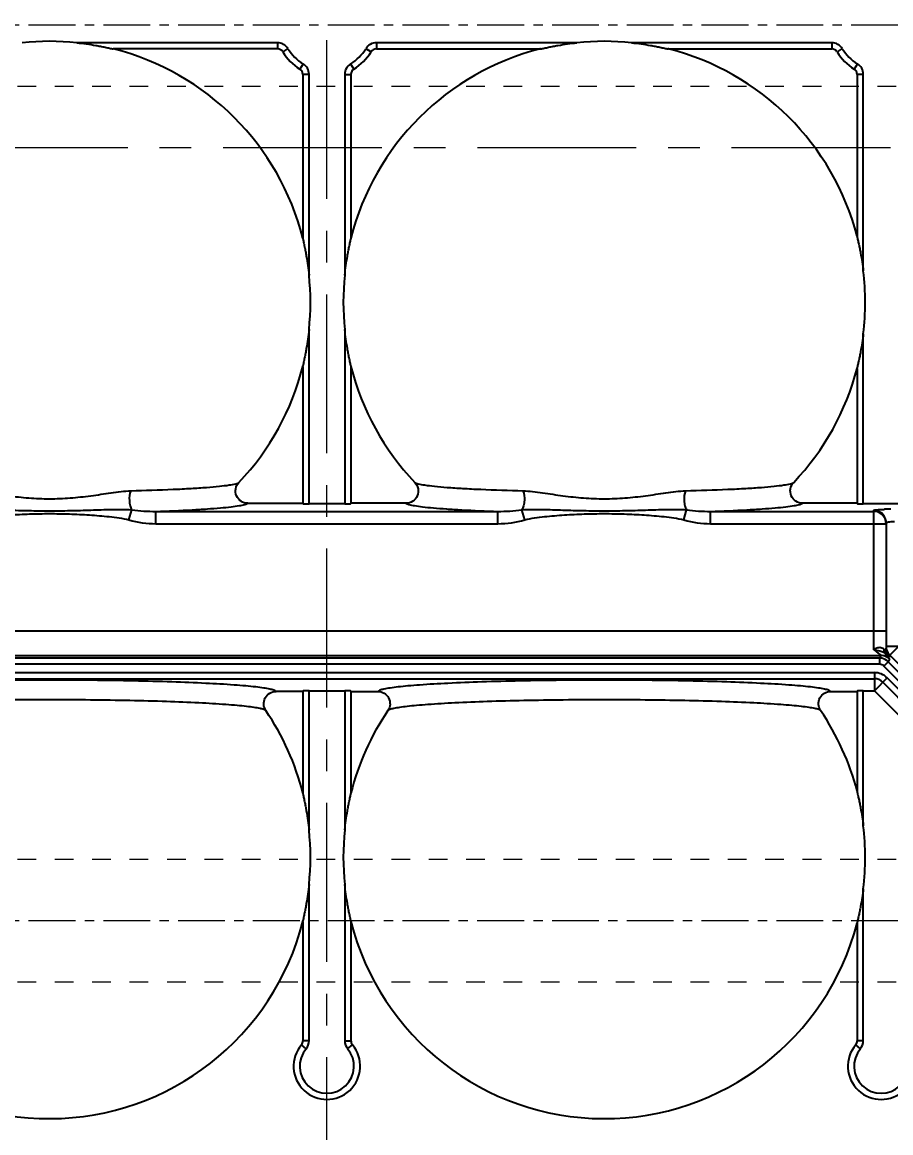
# Model space of a CAD drawing. Header units: millimetres. Extents: x -840 to 1682, y -9216 to -2117.
# Drawn here: x 468 to 538.8, y -6098.1 to -6007.6 of the extents above; entities that cross this region are included whole.
import ezdxf

# ---------------------------------------------------------------- set-up
doc = ezdxf.new("R2010")
doc.units = ezdxf.units.MM
doc.header["$LTSCALE"] = 16.335
doc.header["$PDMODE"] = 3
doc.header["$PDSIZE"] = 8
doc.linetypes.add('CENTER', pattern=[0.6, 0.375, -0.075, 0.075, -0.075])
doc.linetypes.add('HIDDEN', pattern=[0.2, 0.1, -0.1])
doc.layers.get('0').update_dxf_attribs({"linetype": 'CONTINUOUS'})
doc.layers.get('Defpoints').update_dxf_attribs({"linetype": 'CONTINUOUS'})
for name, color, linetype, lineweight in [('center', 1, 'CENTER', 9), ('cool', 153, 'HIDDEN', 9), ('dim', 82, 'CONTINUOUS', 9)]:
    doc.layers.add(name, color=color, linetype=linetype, lineweight=lineweight)
doc.layers.add('DEFAULT_2', color=8, linetype='HIDDEN')
doc.styles.get("Standard").update_dxf_attribs({"font": 'txt', "width": 0.85})
doc.dimstyles.new('mold', dxfattribs={"dimtxt": 10, "dimasz": 5, "dimexe": 0, "dimexo": 0, "dimgap": 0, "dimtad": 1, "dimzin": 1, "dimdsep": 46, "dimtxsty": 'Standard', "dimcen": 0, "dimclrd": 4, "dimclre": 4, "dimclrt": 6, "dimazin": 0, "dimtfac": 1, "dimtofl": 0, "dimtmove": 0, "dimatfit": 3, "dimfxl": 0, "dimarcsym": 0})

# ---------------------------------------------------------------- blocks, each defined once
blk = doc.blocks.new('7')
at = {"layer": 'cool', "ltscale": 0.932966}
for p, q in [((-1665.252, -2312.724), (-1303.907, -2312.724)), ((-1665.252, -2322.724), (-1303.907, -2322.724))]:
    blk.add_line(p, q, dxfattribs=at)
at = {"layer": 'cool', "color": 1, "linetype": 'CENTER', "ltscale": 0.621977}
blk.add_line((-1679.58, -2317.724), (-1289.58, -2317.724), dxfattribs=at)
blk = doc.blocks.new('*D659')
at = {"layer": 'Defpoints', "color": 0}
for p in [(683.042, -6007.78), (694.36, -6007.78), (492.865, -6017.78)]:
    blk.add_point(p, dxfattribs=at)
at = {"layer": 'dim', "color": 4, "lineweight": -2}
blk.add_line((683.042, -6007.78), (710.51, -6007.78), dxfattribs=at)
at = {"layer": 'dim', "color": 6, "insert": (702.435, -6004.78), "char_height": 6, "attachment_point": 5}
blk.add_mtext('10.00', dxfattribs=at)
blk = doc.blocks.new('*D660')
at = {"layer": 'Defpoints', "color": 0}
for p in [(492.865, -6017.78), (685.077, -6017.78), (694.36, -6017.78)]:
    blk.add_point(p, dxfattribs=at)
at = {"layer": 'dim', "color": 4, "lineweight": -2}
blk.add_line((685.077, -6017.78), (707.11, -6017.78), dxfattribs=at)
at = {"layer": 'dim', "color": 6, "insert": (700.735, -6014.78), "char_height": 6, "attachment_point": 5}
blk.add_mtext('0.00', dxfattribs=at)
blk = doc.blocks.new('*D661')
at = {"layer": 'Defpoints', "color": 0}
for p in [(679.149, -5952.78), (694.36, -5952.78), (492.865, -6017.78)]:
    blk.add_point(p, dxfattribs=at)
at = {"layer": 'dim', "color": 4, "lineweight": -2}
blk.add_line((679.149, -5952.78), (713.06, -5952.78), dxfattribs=at)
at = {"layer": 'dim', "color": 6, "insert": (703.71, -5949.78), "char_height": 6, "attachment_point": 5}
blk.add_mtext('65.00', dxfattribs=at)
blk = doc.blocks.new('*D662')
at = {"layer": 'Defpoints', "color": 0}
for p in [(651.665, -5872.78), (694.36, -5872.78), (492.865, -6017.78)]:
    blk.add_point(p, dxfattribs=at)
at = {"layer": 'dim', "color": 4, "lineweight": -2}
blk.add_line((651.665, -5872.78), (716.46, -5872.78), dxfattribs=at)
at = {"layer": 'dim', "color": 6, "insert": (705.41, -5869.78), "char_height": 6, "attachment_point": 5}
blk.add_mtext('145.00', dxfattribs=at)
blk = doc.blocks.new('*D663')
at = {"layer": 'Defpoints', "color": 0}
for p in [(492.865, -6017.78), (683.042, -6080.78), (694.36, -6080.78)]:
    blk.add_point(p, dxfattribs=at)
at = {"layer": 'dim', "color": 4, "lineweight": -2}
blk.add_line((683.042, -6080.78), (713.06, -6080.78), dxfattribs=at)
at = {"layer": 'dim', "color": 6, "insert": (703.71, -6077.78), "char_height": 6, "attachment_point": 5}
blk.add_mtext('63.00', dxfattribs=at)
blk = doc.blocks.new('*D664')
at = {"layer": 'Defpoints', "color": 0}
for p in [(492.865, -6017.78), (683.042, -6132.78), (694.36, -6132.78)]:
    blk.add_point(p, dxfattribs=at)
at = {"layer": 'dim', "color": 4, "lineweight": -2}
blk.add_line((683.042, -6132.78), (714.76, -6132.78), dxfattribs=at)
at = {"layer": 'dim', "color": 6, "insert": (704.56, -6129.78), "char_height": 6, "attachment_point": 5}
blk.add_mtext('115.00', dxfattribs=at)
blk = doc.blocks.new('*D665')
at = {"layer": 'Defpoints', "color": 0}
for p in [(492.865, -6017.78), (651.665, -6162.78), (694.36, -6162.78)]:
    blk.add_point(p, dxfattribs=at)
at = {"layer": 'dim', "color": 4, "lineweight": -2}
blk.add_line((651.665, -6162.78), (716.46, -6162.78), dxfattribs=at)
at = {"layer": 'dim', "color": 6, "insert": (705.41, -6159.78), "char_height": 6, "attachment_point": 5}
blk.add_mtext('145.00', dxfattribs=at)
blk = doc.blocks.new('*D666')
at = {"layer": 'Defpoints', "color": 0}
for p in [(492.865, -6017.78), (492.865, -6177.072), (492.865, -6191.969)]:
    blk.add_point(p, dxfattribs=at)
at = {"layer": 'dim', "color": 4, "lineweight": -2}
blk.add_line((492.865, -6177.072), (492.865, -6204.719), dxfattribs=at)
at = {"layer": 'dim', "color": 6, "insert": (489.865, -6198.344), "char_height": 6, "attachment_point": 5, "rotation": 90}
blk.add_mtext('0.00', dxfattribs=at)
blk = doc.blocks.new('*D667')
at = {"layer": 'Defpoints', "color": 0}
for p in [(492.865, -6017.78), (642.865, -6164.152), (642.865, -6191.969)]:
    blk.add_point(p, dxfattribs=at)
at = {"layer": 'dim', "color": 4, "lineweight": -2}
blk.add_line((642.865, -6164.152), (642.865, -6213.219), dxfattribs=at)
at = {"layer": 'dim', "color": 6, "insert": (639.865, -6202.594), "char_height": 6, "attachment_point": 5, "rotation": 90}
blk.add_mtext('150.00', dxfattribs=at)
blk = doc.blocks.new('*D668')
at = {"layer": 'Defpoints', "color": 0}
for p in [(492.865, -5843.189), (492.865, -5856.755), (492.865, -6017.78)]:
    blk.add_point(p, dxfattribs=at)
at = {"layer": 'dim', "color": 4, "lineweight": -2}
blk.add_line((492.865, -5856.755), (492.865, -5830.439), dxfattribs=at)
at = {"layer": 'dim', "color": 6, "insert": (489.865, -5836.814), "char_height": 6, "attachment_point": 5, "rotation": 90}
blk.add_mtext('0.00', dxfattribs=at)
blk = doc.blocks.new('*D669')
at = {"layer": 'Defpoints', "color": 0}
for p in [(642.865, -5843.189), (642.865, -5868.791), (492.865, -6017.78)]:
    blk.add_point(p, dxfattribs=at)
at = {"layer": 'dim', "color": 4, "lineweight": -2}
blk.add_line((642.865, -5868.791), (642.865, -5821.939), dxfattribs=at)
at = {"layer": 'dim', "color": 6, "insert": (639.865, -5832.564), "char_height": 6, "attachment_point": 5, "rotation": 90}
blk.add_mtext('150.00', dxfattribs=at)
blk = doc.blocks.new('*D670')
at = {"layer": 'Defpoints', "color": 0}
for p in [(291.369, -6007.78), (302.687, -6007.78), (492.865, -6017.78)]:
    blk.add_point(p, dxfattribs=at)
at = {"layer": 'dim', "color": 4, "lineweight": -2}
blk.add_line((302.687, -6007.78), (275.219, -6007.78), dxfattribs=at)
at = {"layer": 'dim', "color": 6, "insert": (283.294, -6004.78), "char_height": 6, "attachment_point": 5}
blk.add_mtext('10.00', dxfattribs=at)
blk = doc.blocks.new('*D673')
at = {"layer": 'Defpoints', "color": 0}
for p in [(291.369, -6017.78), (300.652, -6017.78), (492.865, -6017.78)]:
    blk.add_point(p, dxfattribs=at)
at = {"layer": 'dim', "color": 4, "lineweight": -2}
blk.add_line((300.652, -6017.78), (278.619, -6017.78), dxfattribs=at)
at = {"layer": 'dim', "color": 6, "insert": (284.994, -6014.78), "char_height": 6, "attachment_point": 5}
blk.add_mtext('0.00', dxfattribs=at)
blk = doc.blocks.new('*D674')
at = {"layer": 'Defpoints', "color": 0}
for p in [(291.369, -5952.78), (306.58, -5952.78), (492.865, -6017.78)]:
    blk.add_point(p, dxfattribs=at)
at = {"layer": 'dim', "color": 4, "lineweight": -2}
blk.add_line((306.58, -5952.78), (272.669, -5952.78), dxfattribs=at)
at = {"layer": 'dim', "color": 6, "insert": (282.019, -5949.78), "char_height": 6, "attachment_point": 5}
blk.add_mtext('65.00', dxfattribs=at)
blk = doc.blocks.new('*D675')
at = {"layer": 'Defpoints', "color": 0}
for p in [(291.369, -5872.78), (334.065, -5872.78), (492.865, -6017.78)]:
    blk.add_point(p, dxfattribs=at)
at = {"layer": 'dim', "color": 4, "lineweight": -2}
blk.add_line((334.065, -5872.78), (269.269, -5872.78), dxfattribs=at)
at = {"layer": 'dim', "color": 6, "insert": (280.319, -5869.78), "char_height": 6, "attachment_point": 5}
blk.add_mtext('145.00', dxfattribs=at)
blk = doc.blocks.new('*D676')
at = {"layer": 'Defpoints', "color": 0}
for p in [(492.865, -6017.78), (291.369, -6080.78), (302.687, -6080.78)]:
    blk.add_point(p, dxfattribs=at)
at = {"layer": 'dim', "color": 4, "lineweight": -2}
blk.add_line((302.687, -6080.78), (272.669, -6080.78), dxfattribs=at)
at = {"layer": 'dim', "color": 6, "insert": (282.019, -6077.78), "char_height": 6, "attachment_point": 5}
blk.add_mtext('63.00', dxfattribs=at)
blk = doc.blocks.new('*D677')
at = {"layer": 'Defpoints', "color": 0}
for p in [(492.865, -6017.78), (291.369, -6132.78), (302.687, -6132.78)]:
    blk.add_point(p, dxfattribs=at)
at = {"layer": 'dim', "color": 4, "lineweight": -2}
blk.add_line((302.687, -6132.78), (270.969, -6132.78), dxfattribs=at)
at = {"layer": 'dim', "color": 6, "insert": (281.169, -6129.78), "char_height": 6, "attachment_point": 5}
blk.add_mtext('115.00', dxfattribs=at)
blk = doc.blocks.new('*D678')
at = {"layer": 'Defpoints', "color": 0}
for p in [(492.865, -6017.78), (291.369, -6162.78), (334.065, -6162.78)]:
    blk.add_point(p, dxfattribs=at)
at = {"layer": 'dim', "color": 4, "lineweight": -2}
blk.add_line((334.065, -6162.78), (269.269, -6162.78), dxfattribs=at)
at = {"layer": 'dim', "color": 6, "insert": (280.319, -6159.78), "char_height": 6, "attachment_point": 5}
blk.add_mtext('145.00', dxfattribs=at)
blk = doc.blocks.new('*D671')
at = {"layer": 'Defpoints', "color": 0}
for p in [(492.865, -6017.78), (342.865, -6164.152), (342.865, -6191.969)]:
    blk.add_point(p, dxfattribs=at)
at = {"layer": 'dim', "color": 4, "lineweight": -2}
blk.add_line((342.865, -6164.152), (342.865, -6213.219), dxfattribs=at)
at = {"layer": 'dim', "color": 6, "insert": (339.865, -6202.594), "char_height": 6, "attachment_point": 5, "rotation": 90}
blk.add_mtext('150.00', dxfattribs=at)
blk = doc.blocks.new('*D672')
at = {"layer": 'Defpoints', "color": 0}
for p in [(342.865, -5843.189), (342.865, -5868.791), (492.865, -6017.78)]:
    blk.add_point(p, dxfattribs=at)
at = {"layer": 'dim', "color": 4, "lineweight": -2}
blk.add_line((342.865, -5868.791), (342.865, -5821.939), dxfattribs=at)
at = {"layer": 'dim', "color": 6, "insert": (339.865, -5832.564), "char_height": 6, "attachment_point": 5, "rotation": 90}
blk.add_mtext('150.00', dxfattribs=at)

msp = doc.modelspace()

# ---------------------------------------------------------------- linework, layer by layer
at = {"color": 7, "linetype": 'Continuous'}
for p, q in [((488.834, -6009.237), (472.476, -6009.237)), ((488.834, -6009.739), (475.484, -6009.739)), ((488.834, -6009.237), (488.834, -6009.739)), ((489.691, -6009.718), (489.262, -6009.98)), ((496.038, -6009.718), (496.467, -6009.98)), ((496.896, -6009.237), (496.896, -6009.739)), ((513.253, -6009.237), (496.896, -6009.237)), ((496.896, -6009.739), (510.246, -6009.739)), ((534.02, -6009.237), (517.701, -6009.237)), ((520.709, -6009.739), (534.02, -6009.739)), ((534.02, -6009.237), (534.02, -6009.739)), ((534.878, -6009.718), (534.449, -6009.98)), ((490.926, -6010.953), (490.664, -6011.382)), ((494.803, -6010.953), (495.065, -6011.382)), ((536.113, -6010.953), (535.851, -6011.382)), ((490.905, -6011.811), (490.905, -6025.161)), ((491.407, -6011.811), (490.905, -6011.811)), ((491.407, -6028.168), (491.407, -6011.811)), ((494.322, -6011.811), (494.322, -6028.168)), ((494.322, -6011.811), (494.824, -6011.811)), ((494.824, -6011.811), (494.824, -6025.161)), ((536.092, -6011.811), (536.092, -6025.012)), ((536.594, -6011.811), (536.092, -6011.811)), ((536.594, -6027.83), (536.594, -6011.811)), ((491.407, -6046.819), (491.407, -6032.616)), ((494.322, -6032.616), (494.322, -6046.819)), ((536.594, -6046.819), (536.594, -6032.954)), ((490.905, -6035.624), (490.905, -6046.766)), ((494.824, -6035.624), (494.824, -6046.766)), ((536.092, -6035.773), (536.092, -6046.766)), ((486.422, -6046.766), (490.905, -6046.766)), ((494.322, -6046.819), (491.407, -6046.819)), ((499.307, -6046.766), (494.824, -6046.766)), ((536.092, -6046.766), (531.647, -6046.766)), ((539.509, -6046.819), (536.594, -6046.819)), ((476.731, -6048.12), (476.961, -6047.297)), ((478.922, -6048.431), (478.922, -6047.427)), ((478.922, -6047.427), (506.807, -6047.427)), ((506.807, -6048.431), (506.807, -6047.427)), ((508.998, -6048.12), (508.768, -6047.297)), ((521.957, -6048.12), (522.186, -6047.297)), ((524.147, -6047.427), (537.449, -6047.427)), ((524.147, -6048.431), (524.147, -6047.427)), ((537.449, -6058.707), (537.449, -6047.348)), ((478.922, -6048.431), (506.807, -6048.431)), ((524.147, -6048.431), (538.454, -6048.431)), ((538.454, -6048.352), (538.454, -6058.451)), ((447.275, -6057.162), (538.454, -6057.162)), ((539.459, -6058.451), (538.454, -6058.451)), ((538.484, -6058.835), (538.454, -6058.59)), ((539.459, -6058.451), (538.749, -6059.161)), ((447.719, -6059.169), (538.01, -6059.169)), ((537.92, -6059.386), (447.809, -6059.386)), ((538.01, -6059.169), (537.92, -6059.386)), ((537.92, -6059.386), (537.92, -6059.888)), ((538.63, -6059.68), (538.275, -6060.035)), ((538.72, -6059.463), (538.63, -6059.68)), ((541.258, -6062.308), (538.63, -6059.68)), ((538.749, -6059.161), (541.445, -6061.857)), ((537.92, -6059.888), (447.809, -6059.888)), ((448.234, -6060.568), (537.495, -6060.568)), ((537.495, -6060.568), (537.495, -6062.045)), ((540.903, -6062.663), (538.275, -6060.035)), ((448.234, -6061.07), (537.495, -6061.07)), ((538.543, -6061.002), (537.498, -6062.047)), ((540.615, -6063.783), (538.188, -6061.357)), ((540.969, -6063.428), (538.543, -6061.002)), ((490.905, -6062.098), (488.72, -6062.098)), ((490.905, -6062.098), (490.905, -6070.386)), ((491.407, -6062.045), (494.322, -6062.045)), ((491.407, -6073.393), (491.407, -6062.045)), ((494.322, -6062.045), (494.322, -6073.393)), ((494.824, -6062.098), (497.009, -6062.098)), ((494.824, -6062.098), (494.824, -6070.386)), ((533.945, -6062.098), (536.092, -6062.098)), ((536.092, -6062.098), (536.092, -6070.237)), ((536.594, -6062.045), (537.497, -6062.045)), ((536.594, -6073.055), (536.594, -6062.045)), ((537.497, -6062.045), (539.509, -6064.057)), ((491.407, -6090.577), (491.407, -6077.841)), ((494.322, -6077.841), (494.322, -6090.577)), ((536.594, -6090.577), (536.594, -6078.179)), ((490.905, -6080.849), (490.905, -6090.577)), ((494.824, -6080.849), (494.824, -6090.577)), ((536.092, -6080.998), (536.092, -6090.577)), ((491.172, -6091.223), (490.787, -6090.9)), ((491.407, -6090.577), (490.905, -6090.577)), ((494.322, -6090.577), (494.824, -6090.577)), ((494.557, -6091.223), (494.942, -6090.9)), ((536.358, -6091.223), (535.974, -6090.9)), ((536.594, -6090.577), (536.092, -6090.577))]:
    msp.add_line(p, q, dxfattribs=at)
for centre, radius, start, end in [((470.252, -6030.392), 21.272, 83.99842, 96.00158), ((470.252, -6030.392), 21.305, 14.21461, 75.78539), ((488.834, -6010.242), 1.005, 31.41792, 90), ((488.834, -6010.242), 0.502, 31.41792, 90), ((492.865, -6007.78), 4.221, 211.41792, 238.58208), ((492.865, -6007.78), 3.719, 211.41792, 238.58208), ((492.865, -6007.78), 3.719, 301.41792, 328.58208), ((515.477, -6030.392), 21.305, 104.21461, 165.78539), ((492.865, -6007.78), 4.221, 301.41792, 328.58208), ((496.896, -6010.242), 1.005, 90, 148.58208), ((496.896, -6010.242), 0.502, 90, 148.58208), ((515.477, -6030.392), 21.272, 83.99842, 96.00158), ((515.477, -6030.392), 21.305, 14.62813, 75.78539), ((534.02, -6010.242), 1.005, 31.41792, 90), ((534.02, -6010.242), 0.502, 31.41792, 90), ((538.051, -6007.78), 4.221, 211.41792, 238.58208), ((538.051, -6007.78), 3.719, 211.41792, 238.58208), ((490.402, -6011.811), 0.502, 0, 58.58208), ((490.402, -6011.811), 1.005, 0, 58.58208), ((495.327, -6011.811), 1.005, 121.41792, 180), ((495.327, -6011.811), 0.502, 121.41792, 180), ((535.589, -6011.811), 0.502, 0, 58.58208), ((535.589, -6011.811), 1.005, 0, 58.58208), ((515.477, -6030.392), 21.272, 353.08161, 6.91839), ((470.252, -6030.392), 21.272, 353.99842, 6.00158), ((515.477, -6030.392), 21.272, 173.99842, 186.00158), ((470.252, -6030.392), 21.305, 316.46147, 345.78539), ((515.477, -6030.392), 21.305, 194.21461, 223.53853), ((515.477, -6030.392), 21.305, 316.46147, 345.37187), ((537.448, -6048.435), 1.008, 67.51085, 89.9506), ((539.265, -6073.807), 26.562, 90.92929, 92.02035), ((537.457, -6048.428), 0.996, 17.25655, 23.22987), ((537.426, -6048.359), 1.028, 12.93938, 18.89262), ((537.919, -6060.394), 1.008, 79.27137, 89.95212), ((538.008, -6060.18), 1.012, 75.01635, 89.89436), ((544.501, -6052.367), 9.04, 227.44595, 228.01292), ((539.46, -6058.447), 1.008, 210.16345, 225.11908), ((537.495, -6062.05), 1.482, 45, 89.99998), ((537.495, -6062.05), 0.98, 45, 90), ((470.252, -6075.617), 21.305, 14.21461, 34.11663), ((515.477, -6075.617), 21.305, 145.88337, 165.78539), ((515.477, -6075.617), 21.305, 14.62813, 34.11663), ((515.477, -6075.617), 21.272, 353.08161, 6.91839), ((470.252, -6075.617), 21.272, 353.99842, 6.00158), ((515.477, -6075.617), 21.272, 173.99842, 186.00158), ((470.252, -6075.617), 21.305, 194.62813, 345.78539), ((515.477, -6075.617), 21.305, 194.21461, 345.37187), ((492.865, -6092.646), 2.713, 139.96263, 40.03737), ((492.865, -6092.646), 2.211, 139.96263, 40.03737), ((490.402, -6090.577), 0.502, 319.96263, 0), ((490.402, -6090.577), 1.005, 319.96263, 0), ((495.327, -6090.577), 1.005, 180, 220.03737), ((495.327, -6090.577), 0.502, 180, 220.03737), ((538.051, -6092.646), 2.713, 139.96263, 40.03737), ((538.051, -6092.646), 2.211, 139.96263, 40.03737), ((535.589, -6090.577), 0.502, 319.96263, 0), ((535.589, -6090.577), 1.005, 319.96263, 0)]:
    msp.add_arc(centre, radius, start, end, dxfattribs=at)
for centre, start_param, end_param in [((491.407, -6046.792), -3.141593, -1.570796), ((494.322, -6046.792), -1.570796, 0), ((536.594, -6046.792), 3.141593, 4.712389), ((491.407, -6062.072), 1.570796, 3.141593), ((494.322, -6062.072), 0, 1.570796), ((536.594, -6062.072), 1.570796, 3.141593)]:
    msp.add_ellipse(centre, major_axis=(0.502, 0), ratio=0.052408, start_param=start_param, end_param=end_param, dxfattribs=at)
for points, knots in [([(472.476, -6009.237), (472.736, -6009.264), (473.253, -6009.328), (473.896, -6009.43), (474.406, -6009.524), (474.722, -6009.587), (474.97, -6009.639), (475.15, -6009.678), (475.291, -6009.71), (475.387, -6009.728), (475.425, -6009.739), (475.44, -6009.739)], [0, 0, 0, 0, 0.26017, 0.519985, 0.649355, 0.777626, 0.840821, 0.902568, 0.960587, 0.98538, 1, 1, 1, 1]), ([(510.289, -6009.739), (510.304, -6009.739), (510.342, -6009.728), (510.438, -6009.71), (510.579, -6009.678), (510.759, -6009.639), (511.007, -6009.587), (511.323, -6009.524), (511.833, -6009.43), (512.476, -6009.328), (512.994, -6009.264), (513.253, -6009.237)], [0, 0, 0, 0, 0.014617, 0.039407, 0.097416, 0.159163, 0.222358, 0.350631, 0.480004, 0.739825, 1, 1, 1, 1]), ([(517.701, -6009.237), (517.961, -6009.264), (518.478, -6009.328), (519.121, -6009.43), (519.631, -6009.524), (519.947, -6009.587), (520.195, -6009.639), (520.375, -6009.678), (520.516, -6009.71), (520.612, -6009.728), (520.65, -6009.739), (520.665, -6009.739)], [0, 0, 0, 0, 0.26017, 0.519985, 0.649355, 0.777626, 0.840821, 0.902568, 0.960587, 0.98538, 1, 1, 1, 1]), ([(490.905, -6025.204), (490.905, -6025.219), (490.916, -6025.257), (490.934, -6025.353), (490.967, -6025.494), (491.005, -6025.674), (491.057, -6025.922), (491.12, -6026.238), (491.214, -6026.748), (491.316, -6027.391), (491.38, -6027.909), (491.407, -6028.168)], [0, 0, 0, 0, 0.014609, 0.039395, 0.097401, 0.159148, 0.222344, 0.35062, 0.479995, 0.73982, 1, 1, 1, 1]), ([(494.322, -6028.168), (494.349, -6027.909), (494.413, -6027.391), (494.515, -6026.748), (494.609, -6026.238), (494.672, -6025.922), (494.724, -6025.674), (494.763, -6025.495), (494.795, -6025.353), (494.813, -6025.257), (494.824, -6025.219), (494.824, -6025.204)], [0, 0, 0, 0, 0.260168, 0.519981, 0.64935, 0.777621, 0.840816, 0.902562, 0.960581, 0.985376, 1, 1, 1, 1]), ([(536.092, -6025.054), (536.092, -6025.09), (536.121, -6025.177), (536.148, -6025.321), (536.188, -6025.488), (536.238, -6025.721), (536.3, -6026.017), (536.394, -6026.496), (536.497, -6027.1), (536.564, -6027.586), (536.594, -6027.83)], [0, 0, 0, 0, 0.038112, 0.095523, 0.157051, 0.2202, 0.348619, 0.478296, 0.738926, 1, 1, 1, 1]), ([(491.407, -6032.616), (491.38, -6032.876), (491.316, -6033.393), (491.214, -6034.036), (491.12, -6034.547), (491.057, -6034.862), (491.005, -6035.11), (490.967, -6035.29), (490.934, -6035.431), (490.916, -6035.527), (490.905, -6035.565), (490.905, -6035.58)], [0, 0, 0, 0, 0.26017, 0.519985, 0.649355, 0.777626, 0.840822, 0.902568, 0.960587, 0.985381, 1, 1, 1, 1]), ([(494.824, -6035.58), (494.824, -6035.565), (494.813, -6035.527), (494.795, -6035.431), (494.763, -6035.29), (494.724, -6035.111), (494.672, -6034.862), (494.609, -6034.547), (494.515, -6034.036), (494.413, -6033.393), (494.349, -6032.876), (494.322, -6032.616)], [0, 0, 0, 0, 0.014609, 0.039395, 0.097401, 0.159148, 0.222344, 0.35062, 0.479995, 0.73982, 1, 1, 1, 1]), ([(536.594, -6032.954), (536.564, -6033.198), (536.497, -6033.685), (536.394, -6034.289), (536.3, -6034.768), (536.238, -6035.063), (536.188, -6035.296), (536.148, -6035.463), (536.121, -6035.607), (536.092, -6035.694), (536.092, -6035.73)], [0, 0, 0, 0, 0.261084, 0.521723, 0.651404, 0.779828, 0.842977, 0.904507, 0.96192, 1, 1, 1, 1]), ([(476.878, -6045.749), (478.028, -6045.721), (479.669, -6045.668), (481.73, -6045.564), (482.989, -6045.481), (484.023, -6045.392), (484.813, -6045.297), (485.314, -6045.212), (485.579, -6045.132), (485.668, -6045.092), (485.696, -6045.068)], [0, 0, 0, 0, 0.389171, 0.555266, 0.698373, 0.816019, 0.90622, 0.967598, 0.987332, 1, 1, 1, 1]), ([(486.422, -6046.766), (486.23, -6046.766), (485.835, -6046.649), (485.445, -6046.18), (485.376, -6045.573), (485.564, -6045.208), (485.696, -6045.068)], [0, 0, 0, 0, 0.250029, 0.499955, 0.749932, 1, 1, 1, 1]), ([(500.033, -6045.068), (500.165, -6045.208), (500.353, -6045.573), (500.284, -6046.18), (499.894, -6046.649), (499.5, -6046.766), (499.307, -6046.766)], [0, 0, 0, 0, 0.250068, 0.500045, 0.749971, 1, 1, 1, 1]), ([(500.033, -6045.068), (500.062, -6045.092), (500.15, -6045.132), (500.415, -6045.212), (500.917, -6045.297), (501.706, -6045.392), (502.74, -6045.481), (503.999, -6045.564), (506.06, -6045.668), (507.701, -6045.721), (508.851, -6045.749)], [0, 0, 0, 0, 0.012668, 0.032402, 0.09378, 0.18398, 0.301627, 0.444734, 0.610829, 1, 1, 1, 1]), ([(522.103, -6045.749), (523.253, -6045.721), (524.894, -6045.668), (526.955, -6045.564), (528.214, -6045.481), (529.248, -6045.392), (530.038, -6045.297), (530.539, -6045.212), (530.804, -6045.132), (530.893, -6045.092), (530.921, -6045.068)], [0, 0, 0, 0, 0.389172, 0.555266, 0.698374, 0.81602, 0.90622, 0.967598, 0.987332, 1, 1, 1, 1]), ([(531.647, -6046.766), (531.455, -6046.766), (531.06, -6046.649), (530.67, -6046.18), (530.601, -6045.573), (530.789, -6045.208), (530.921, -6045.068)], [0, 0, 0, 0, 0.250023, 0.499971, 0.74994, 1, 1, 1, 1]), ([(463.626, -6045.749), (463.89, -6045.756), (464.425, -6045.808), (465.51, -6045.957), (466.888, -6046.167), (468.562, -6046.355), (470.252, -6046.426), (471.942, -6046.355), (473.616, -6046.167), (474.994, -6045.957), (476.079, -6045.808), (476.615, -6045.756), (476.878, -6045.749)], [0, 0, 0, 0, 0.059395, 0.120976, 0.246548, 0.373172, 0.5, 0.626828, 0.753452, 0.879025, 0.940606, 1, 1, 1, 1]), ([(476.878, -6045.749), (476.773, -6045.998), (476.735, -6046.427), (476.808, -6046.95), (476.899, -6047.198), (476.961, -6047.297)], [0, 0, 0, 0, 0.510633, 0.778624, 1, 1, 1, 1]), ([(508.851, -6045.749), (508.956, -6045.998), (508.994, -6046.427), (508.921, -6046.95), (508.831, -6047.198), (508.768, -6047.297)], [0, 0, 0, 0, 0.510633, 0.778624, 1, 1, 1, 1]), ([(508.851, -6045.749), (509.115, -6045.756), (509.65, -6045.808), (510.735, -6045.957), (512.113, -6046.167), (513.787, -6046.355), (515.477, -6046.426), (517.167, -6046.355), (518.841, -6046.167), (520.219, -6045.957), (521.304, -6045.808), (521.84, -6045.756), (522.103, -6045.749)], [0, 0, 0, 0, 0.059394, 0.120975, 0.246547, 0.373171, 0.499999, 0.626827, 0.753451, 0.879025, 0.940605, 1, 1, 1, 1]), ([(522.103, -6045.749), (521.998, -6045.998), (521.96, -6046.427), (522.033, -6046.95), (522.124, -6047.198), (522.186, -6047.297)], [0, 0, 0, 0, 0.510633, 0.778624, 1, 1, 1, 1]), ([(478.922, -6047.427), (479.907, -6047.395), (481.306, -6047.338), (483.061, -6047.233), (484.124, -6047.153), (484.993, -6047.067), (485.664, -6046.98), (486.115, -6046.887), (486.356, -6046.819), (486.422, -6046.766)], [0, 0, 0, 0, 0.391462, 0.556662, 0.698416, 0.814828, 0.9044, 0.966133, 1, 1, 1, 1]), ([(499.307, -6046.766), (499.374, -6046.819), (499.614, -6046.887), (500.065, -6046.98), (500.736, -6047.067), (501.606, -6047.153), (502.668, -6047.233), (504.423, -6047.338), (505.822, -6047.395), (506.807, -6047.427)], [0, 0, 0, 0, 0.033867, 0.0956, 0.185171, 0.301583, 0.443336, 0.608536, 1, 1, 1, 1]), ([(524.147, -6047.427), (525.132, -6047.395), (526.531, -6047.338), (528.286, -6047.233), (529.349, -6047.153), (530.218, -6047.067), (530.889, -6046.98), (531.34, -6046.887), (531.581, -6046.819), (531.647, -6046.766)], [0, 0, 0, 0, 0.391462, 0.556662, 0.698416, 0.814828, 0.9044, 0.966133, 1, 1, 1, 1]), ([(463.543, -6047.297), (463.817, -6047.273), (464.371, -6047.261), (465.484, -6047.273), (466.884, -6047.323), (468.567, -6047.372), (470.252, -6047.391), (471.937, -6047.372), (473.62, -6047.323), (475.02, -6047.273), (476.133, -6047.261), (476.687, -6047.273), (476.961, -6047.297)], [0, 0, 0, 0, 0.061404, 0.1237, 0.248946, 0.374449, 0.5, 0.625551, 0.751053, 0.876299, 0.938595, 1, 1, 1, 1]), ([(463.773, -6048.12), (464.034, -6048.047), (464.571, -6047.958), (465.646, -6047.822), (466.999, -6047.712), (468.624, -6047.631), (470.252, -6047.604), (471.88, -6047.631), (473.505, -6047.712), (474.858, -6047.822), (475.934, -6047.958), (476.47, -6048.047), (476.731, -6048.12)], [0, 0, 0, 0, 0.062476, 0.124979, 0.249983, 0.374991, 0.5, 0.625008, 0.750017, 0.875021, 0.937524, 1, 1, 1, 1]), ([(508.768, -6047.297), (509.042, -6047.273), (509.596, -6047.261), (510.709, -6047.273), (512.109, -6047.323), (513.792, -6047.372), (515.477, -6047.391), (517.162, -6047.372), (518.845, -6047.323), (520.245, -6047.273), (521.358, -6047.261), (521.912, -6047.273), (522.186, -6047.297)], [0, 0, 0, 0, 0.061405, 0.1237, 0.248946, 0.374449, 0.5, 0.625551, 0.751053, 0.876299, 0.938595, 1, 1, 1, 1]), ([(508.998, -6048.12), (509.259, -6048.047), (509.796, -6047.958), (510.871, -6047.822), (512.224, -6047.712), (513.849, -6047.631), (515.477, -6047.604), (517.105, -6047.631), (518.73, -6047.712), (520.083, -6047.822), (521.159, -6047.958), (521.695, -6048.047), (521.957, -6048.12)], [0, 0, 0, 0, 0.062476, 0.124979, 0.249983, 0.374991, 0.5, 0.625008, 0.750017, 0.875021, 0.937524, 1, 1, 1, 1]), ([(537.449, -6047.348), (537.449, -6047.342), (537.475, -6047.33), (537.515, -6047.321), (537.591, -6047.308), (537.741, -6047.292), (537.991, -6047.275), (538.206, -6047.266), (538.328, -6047.261)], [0, 0, 0, 0, 0.022144, 0.074091, 0.157582, 0.272063, 0.586734, 1, 1, 1, 1]), ([(538.454, -6048.352), (538.454, -6048.332), (538.543, -6048.308), (538.663, -6048.284), (538.889, -6048.263), (539.053, -6048.255), (539.146, -6048.252)], [0, 0, 0, 0, 0.083134, 0.288439, 0.603658, 1, 1, 1, 1]), ([(537.449, -6058.707), (537.559, -6058.788), (537.738, -6058.924), (537.918, -6059.062), (537.981, -6059.126)], [0, 0, 0, 0, 0.604672, 1, 1, 1, 1]), ([(537.449, -6058.707), (537.517, -6058.719), (537.784, -6058.759), (538.055, -6058.822), (538.232, -6058.917)], [0, 0, 0, 0, 0.255536, 1, 1, 1, 1]), ([(538.302, -6058.699), (538.228, -6058.623), (538.028, -6058.501), (537.8, -6058.543), (537.697, -6058.58)], [0, 0, 0, 0, 0.490868, 1, 1, 1, 1]), ([(538.385, -6059.023), (538.345, -6058.978), (538.282, -6058.871), (538.278, -6058.746), (538.289, -6058.687)], [0, 0, 0, 0, 0.503457, 1, 1, 1, 1]), ([(538.454, -6059.086), (538.431, -6059.061), (538.348, -6058.949), (538.311, -6058.806), (538.306, -6058.701)], [0, 0, 0, 0, 0.239322, 1, 1, 1, 1]), ([(538.454, -6058.59), (538.454, -6058.627), (538.451, -6058.684), (538.394, -6058.736), (538.355, -6058.727), (538.338, -6058.72)], [0, 0, 0, 0, 0.522495, 0.727517, 1, 1, 1, 1]), ([(537.981, -6059.126), (537.989, -6059.134), (538, -6059.145), (538.013, -6059.164), (538.01, -6059.169)], [0, 0, 0, 0, 0.699249, 1, 1, 1, 1]), ([(538.72, -6059.463), (538.726, -6059.448), (538.685, -6059.396), (538.632, -6059.312), (538.52, -6059.179), (538.436, -6059.081), (538.387, -6059.026)], [0, 0, 0, 0, 0.086641, 0.289172, 0.598814, 1, 1, 1, 1]), ([(538.454, -6059.086), (538.512, -6059.139), (538.601, -6059.213), (538.693, -6059.288), (538.728, -6059.303)], [0, 0, 0, 0, 0.675836, 1, 1, 1, 1]), ([(488.72, -6062.098), (488.676, -6062.051), (488.499, -6061.985), (488.167, -6061.899), (487.666, -6061.816), (487.012, -6061.733), (486.206, -6061.654), (484.852, -6061.545), (482.846, -6061.43), (480.117, -6061.32), (477.032, -6061.239), (473.704, -6061.189), (470.252, -6061.172), (466.8, -6061.189), (463.472, -6061.239), (460.388, -6061.32), (457.658, -6061.43), (455.652, -6061.545), (454.298, -6061.654), (453.492, -6061.733), (452.838, -6061.816), (452.337, -6061.899), (452.005, -6061.985), (451.828, -6062.051), (451.784, -6062.098)], [0, 0, 0, 0, 0.005205, 0.014574, 0.028216, 0.046057, 0.067963, 0.093748, 0.156006, 0.230598, 0.314845, 0.405731, 0.5, 0.594269, 0.685154, 0.769401, 0.843993, 0.906252, 0.932036, 0.953943, 0.971783, 0.985426, 0.994795, 1, 1, 1, 1]), ([(533.945, -6062.098), (533.901, -6062.051), (533.724, -6061.985), (533.392, -6061.899), (532.891, -6061.816), (532.237, -6061.733), (531.431, -6061.654), (530.077, -6061.545), (528.071, -6061.43), (525.342, -6061.32), (522.257, -6061.239), (518.929, -6061.189), (515.477, -6061.172), (512.025, -6061.189), (508.697, -6061.239), (505.612, -6061.32), (502.883, -6061.43), (500.877, -6061.545), (499.523, -6061.654), (498.717, -6061.733), (498.063, -6061.816), (497.562, -6061.899), (497.23, -6061.985), (497.053, -6062.051), (497.009, -6062.098)], [0, 0, 0, 0, 0.005205, 0.014574, 0.028216, 0.046057, 0.067963, 0.093748, 0.156006, 0.230598, 0.314845, 0.405731, 0.5, 0.594269, 0.685154, 0.769401, 0.843993, 0.906252, 0.932036, 0.953943, 0.971783, 0.985426, 0.994795, 1, 1, 1, 1]), ([(487.89, -6063.668), (487.79, -6063.519), (487.667, -6063.16), (487.789, -6062.61), (488.175, -6062.199), (488.541, -6062.098), (488.72, -6062.098)], [0, 0, 0, 0, 0.25005, 0.499975, 0.749968, 1, 1, 1, 1]), ([(497.009, -6062.098), (497.188, -6062.098), (497.554, -6062.199), (497.94, -6062.61), (498.062, -6063.16), (497.939, -6063.519), (497.839, -6063.668)], [0, 0, 0, 0, 0.250074, 0.500043, 0.749986, 1, 1, 1, 1]), ([(533.115, -6063.668), (533.015, -6063.519), (532.892, -6063.16), (533.014, -6062.61), (533.4, -6062.199), (533.766, -6062.098), (533.945, -6062.098)], [0, 0, 0, 0, 0.25005, 0.499975, 0.749968, 1, 1, 1, 1]), ([(487.89, -6063.668), (487.85, -6063.623), (487.683, -6063.559), (487.368, -6063.477), (486.892, -6063.398), (486.27, -6063.319), (485.502, -6063.242), (484.209, -6063.139), (482.293, -6063.028), (479.685, -6062.923), (476.736, -6062.845), (473.554, -6062.797), (470.252, -6062.781), (466.95, -6062.797), (463.768, -6062.845), (460.819, -6062.923), (458.211, -6063.028), (456.295, -6063.139), (455.002, -6063.242), (454.234, -6063.319), (453.612, -6063.398), (453.136, -6063.477), (452.822, -6063.559), (452.654, -6063.623), (452.614, -6063.668)], [0, 0, 0, 0, 0.005119, 0.014406, 0.027978, 0.045764, 0.06763, 0.093389, 0.155639, 0.230274, 0.314605, 0.405603, 0.5, 0.594396, 0.685395, 0.769726, 0.844361, 0.906611, 0.93237, 0.954236, 0.972022, 0.985594, 0.994881, 1, 1, 1, 1]), ([(533.115, -6063.668), (533.075, -6063.623), (532.908, -6063.559), (532.593, -6063.477), (532.117, -6063.398), (531.495, -6063.319), (530.727, -6063.242), (529.434, -6063.139), (527.518, -6063.028), (524.91, -6062.923), (521.961, -6062.845), (518.779, -6062.797), (515.477, -6062.781), (512.175, -6062.797), (508.993, -6062.845), (506.044, -6062.923), (503.436, -6063.028), (501.52, -6063.139), (500.227, -6063.242), (499.459, -6063.319), (498.837, -6063.398), (498.361, -6063.477), (498.047, -6063.559), (497.879, -6063.623), (497.839, -6063.668)], [0, 0, 0, 0, 0.005119, 0.014406, 0.027978, 0.045764, 0.06763, 0.093389, 0.155639, 0.230274, 0.314605, 0.405603, 0.5, 0.594397, 0.685395, 0.769726, 0.844361, 0.906611, 0.93237, 0.954236, 0.972022, 0.985594, 0.994881, 1, 1, 1, 1]), ([(490.905, -6070.429), (490.905, -6070.444), (490.916, -6070.482), (490.934, -6070.578), (490.967, -6070.719), (491.005, -6070.899), (491.057, -6071.147), (491.12, -6071.463), (491.214, -6071.973), (491.316, -6072.616), (491.38, -6073.134), (491.407, -6073.393)], [0, 0, 0, 0, 0.014609, 0.039395, 0.097401, 0.159148, 0.222344, 0.35062, 0.479995, 0.73982, 1, 1, 1, 1]), ([(494.322, -6073.393), (494.349, -6073.134), (494.413, -6072.616), (494.515, -6071.973), (494.609, -6071.463), (494.672, -6071.147), (494.724, -6070.899), (494.763, -6070.72), (494.795, -6070.578), (494.813, -6070.482), (494.824, -6070.444), (494.824, -6070.429)], [0, 0, 0, 0, 0.260168, 0.519981, 0.64935, 0.777621, 0.840816, 0.902562, 0.960581, 0.985376, 1, 1, 1, 1]), ([(536.092, -6070.279), (536.092, -6070.315), (536.121, -6070.402), (536.148, -6070.546), (536.188, -6070.713), (536.238, -6070.946), (536.3, -6071.242), (536.394, -6071.721), (536.497, -6072.325), (536.564, -6072.811), (536.594, -6073.055)], [0, 0, 0, 0, 0.038112, 0.095523, 0.157051, 0.2202, 0.348619, 0.478296, 0.738926, 1, 1, 1, 1]), ([(491.407, -6077.841), (491.38, -6078.101), (491.316, -6078.618), (491.214, -6079.261), (491.12, -6079.772), (491.057, -6080.087), (491.005, -6080.335), (490.967, -6080.515), (490.934, -6080.656), (490.916, -6080.752), (490.905, -6080.79), (490.905, -6080.805)], [0, 0, 0, 0, 0.26017, 0.519985, 0.649355, 0.777626, 0.840822, 0.902568, 0.960587, 0.985381, 1, 1, 1, 1]), ([(494.824, -6080.805), (494.824, -6080.79), (494.813, -6080.752), (494.795, -6080.656), (494.763, -6080.515), (494.724, -6080.336), (494.672, -6080.087), (494.609, -6079.772), (494.515, -6079.261), (494.413, -6078.618), (494.349, -6078.101), (494.322, -6077.841)], [0, 0, 0, 0, 0.014609, 0.039395, 0.097401, 0.159148, 0.222344, 0.35062, 0.479995, 0.73982, 1, 1, 1, 1]), ([(536.594, -6078.179), (536.564, -6078.423), (536.497, -6078.91), (536.394, -6079.514), (536.3, -6079.993), (536.238, -6080.288), (536.188, -6080.521), (536.148, -6080.688), (536.121, -6080.832), (536.092, -6080.919), (536.092, -6080.955)], [0, 0, 0, 0, 0.261084, 0.521723, 0.651404, 0.779828, 0.842977, 0.904507, 0.96192, 1, 1, 1, 1])]:
    msp.add_open_spline(points, degree=3, knots=knots, dxfattribs=at)
for points in [[(476.961, -6047.297), (477.61, -6047.386), (478.267, -6047.436), (478.922, -6047.427)], [(506.807, -6047.427), (507.462, -6047.436), (508.119, -6047.386), (508.768, -6047.297)], [(522.186, -6047.297), (522.835, -6047.386), (523.492, -6047.436), (524.147, -6047.427)], [(537.728, -6047.388), (537.638, -6047.362), (537.543, -6047.348), (537.449, -6047.348)], [(537.951, -6047.483), (537.881, -6047.443), (537.806, -6047.411), (537.728, -6047.388)], [(538.372, -6048.035), (538.273, -6047.804), (538.067, -6047.601), (537.835, -6047.504)], [(538.399, -6048.026), (538.323, -6047.804), (538.155, -6047.6), (537.951, -6047.483)], [(476.731, -6048.12), (477.442, -6048.318), (478.185, -6048.431), (478.922, -6048.431)], [(506.807, -6048.431), (507.545, -6048.431), (508.287, -6048.318), (508.998, -6048.12)], [(521.957, -6048.12), (522.667, -6048.318), (523.41, -6048.431), (524.147, -6048.431)], [(538.454, -6048.431), (538.454, -6048.33), (538.438, -6048.229), (538.408, -6048.133)], [(538.454, -6048.352), (538.454, -6048.277), (538.445, -6048.202), (538.428, -6048.129)], [(537.697, -6058.58), (537.609, -6058.611), (537.524, -6058.653), (537.449, -6058.707)], [(538.338, -6058.72), (538.325, -6058.714), (538.313, -6058.707), (538.302, -6058.699)], [(538.454, -6058.451), (538.454, -6058.625), (538.502, -6058.803), (538.589, -6058.953)], [(538.749, -6059.299), (538.623, -6059.174), (538.528, -6059.008), (538.484, -6058.835)], [(538.63, -6059.68), (538.49, -6059.541), (538.3, -6059.441), (538.107, -6059.404)], [(538.232, -6058.917), (538.287, -6058.947), (538.339, -6058.982), (538.384, -6059.023)], [(538.72, -6059.463), (538.597, -6059.34), (538.437, -6059.248), (538.27, -6059.203)], [(538.275, -6060.035), (538.184, -6059.945), (538.048, -6059.888), (537.92, -6059.888)]]:
    msp.add_open_spline(points, degree=3, dxfattribs=at)
at = {"layer": 'center', "color": 1, "linetype": 'CENTER', "ltscale": 2.114728}
for p, q in [((492.865, -6187.78), (492.865, -5847.78)), ((297.865, -6017.78), (687.865, -6017.78))]:
    msp.add_line(p, q, dxfattribs=at)
at = {"layer": 'DEFAULT_2', "color": 8, "linetype": 'HIDDEN'}
for p, q in [((475.484, -6009.739), (475.44, -6009.739)), ((510.289, -6009.739), (510.246, -6009.739)), ((520.709, -6009.739), (520.665, -6009.739)), ((490.905, -6025.161), (490.905, -6025.204)), ((494.824, -6025.161), (494.824, -6025.204)), ((536.092, -6025.012), (536.092, -6025.054)), ((490.905, -6035.624), (490.905, -6035.58)), ((494.824, -6035.58), (494.824, -6035.624)), ((536.092, -6035.773), (536.092, -6035.73)), ((490.905, -6046.792), (490.905, -6046.766)), ((494.824, -6046.792), (494.824, -6046.766)), ((536.092, -6046.792), (536.092, -6046.766)), ((538.454, -6058.451), (538.454, -6058.59)), ((538.749, -6059.161), (538.749, -6059.299)), ((490.905, -6070.386), (490.905, -6070.429)), ((494.824, -6070.386), (494.824, -6070.429)), ((536.092, -6070.237), (536.092, -6070.279)), ((490.905, -6080.849), (490.905, -6080.805)), ((494.824, -6080.805), (494.824, -6080.849)), ((536.092, -6080.998), (536.092, -6080.955))]:
    msp.add_line(p, q, dxfattribs=at)
msp.add_lwpolyline([(538.484, -6058.831), (538.457, -6058.672), (538.454, -6058.59)], dxfattribs=at)

# ---------------------------------------------------------------- block references
for p in [(1977.444, -3690.056), (1977.444, -3763.056)]:
    msp.add_blockref('7', p)

# ---------------------------------------------------------------- dimensions: what is measured, and where the dimension line sits
at = {"layer": 'dim'}
for feature_location, offset, dtype, origin, picture, middle in [((342.865, -5868.791), (0, 25.602), 1, (492.865, -6017.78), '*D672', (339.865, -5832.564)), ((642.865, -5868.791), (0, 25.602), 1, (492.865, -6017.78), '*D669', (639.865, -5832.564)), ((492.864561226, -5856.754907624), (0, 13.565839128), 1, (492.864561226, -6017.78002605), '*D668', (489.864561226, -5836.814068496)), ((334.065, -5872.78), (-42.695, 0), 0, (492.865, -6017.78), '*D675', (280.319, -5869.78)), ((651.665, -5872.78), (42.695, 0), 0, (492.865, -6017.78), '*D662', (705.41, -5869.78)), ((306.58, -5952.78), (-15.211, 0), 0, (492.865, -6017.78), '*D674', (282.019, -5949.78)), ((679.149, -5952.78), (15.211, 0), 0, (492.865, -6017.78), '*D661', (703.71, -5949.78)), ((302.687, -6007.78), (-11.318, 0), 0, (492.865, -6017.78), '*D670', (283.294, -6004.78)), ((683.042, -6007.78), (11.318, 0), 0, (492.865, -6017.78), '*D659', (702.435, -6004.78)), ((300.652094609, -6017.78002605), (-9.282698723, 0), 0, (492.864561226, -6017.78002605), '*D673', (284.994395887, -6014.78002605)), ((685.077027844, -6017.78002605), (9.282698723, 0), 0, (492.864561226, -6017.78002605), '*D660', (700.734726566, -6014.78002605)), ((334.065, -6162.78), (-42.695, 0), 0, (492.865, -6017.78), '*D678', (280.319, -6159.78)), ((302.687, -6132.78), (-11.318, 0), 0, (492.865, -6017.78), '*D677', (281.169, -6129.78)), ((302.687, -6080.78), (-11.318, 0), 0, (492.865, -6017.78), '*D676', (282.019, -6077.78)), ((342.865, -6164.152), (0, -27.817), 1, (492.865, -6017.78), '*D671', (339.865, -6202.594)), ((492.864561226, -6177.071501117), (0, -14.897469819), 1, (492.864561226, -6017.78002605), '*D666', (489.864561226, -6198.343970936)), ((683.042, -6080.78), (11.318, 0), 0, (492.865, -6017.78), '*D663', (703.71, -6077.78)), ((683.042, -6132.78), (11.318, 0), 0, (492.865, -6017.78), '*D664', (704.56, -6129.78)), ((651.665, -6162.78), (42.695, 0), 0, (492.865, -6017.78), '*D665', (705.41, -6159.78)), ((642.865, -6164.152), (0, -27.817), 1, (492.865, -6017.78), '*D667', (639.865, -6202.594))]:
    dim = msp.add_ordinate_dim(feature_location=feature_location, offset=offset, dtype=dtype, origin=origin, dimstyle='mold', override={"dimtxt": 6, "dimasz": 2}, dxfattribs=at)
    dim.commit()
    dim.dimension.update_dxf_attribs({"geometry": picture, "text_midpoint": middle})

doc.saveas('drawing.dxf')
